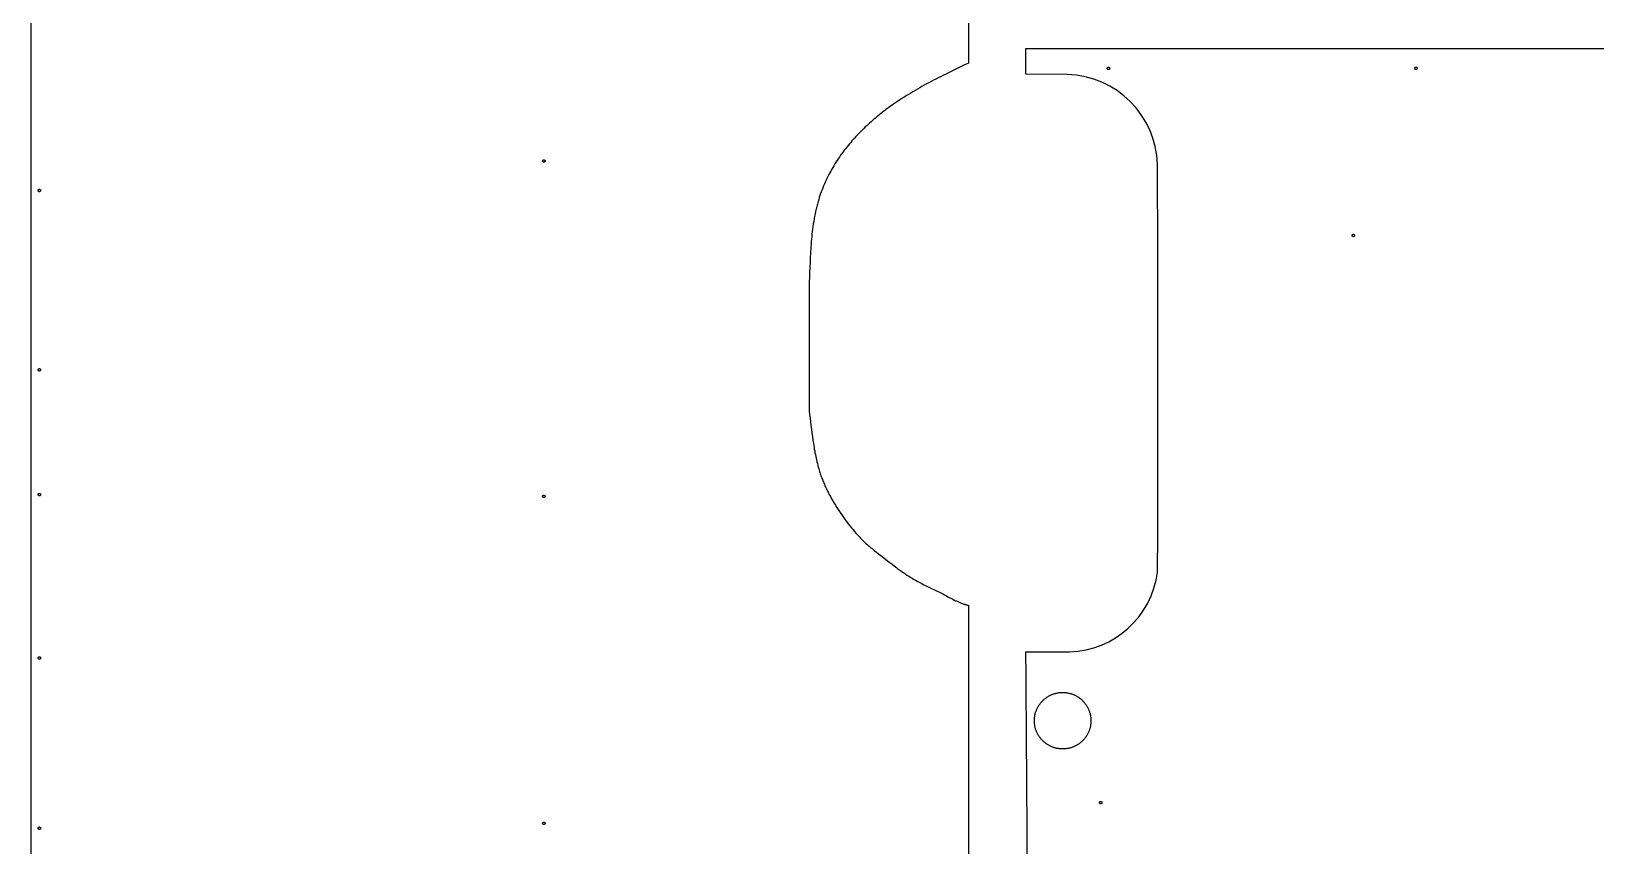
# Model space of a CAD drawing. Extents: x 139 to 9870, y -9196 to -71.
# Drawn here: x 4809 to 7355, y -5297 to -3972 of the extents above; entities that cross this region are included whole.
import ezdxf

# ---------------------------------------------------------------- set-up
doc = ezdxf.new("R2010")
doc.units = 0
doc.layers.add('Default_Layer', color=1, linetype='CONTINUOUS')

msp = doc.modelspace()

# ---------------------------------------------------------------- linework, layer by layer
at = {"layer": 'Default_Layer'}
for points in [[(4809.4, -5718.8), (4809.4, -3102.6)], [(6334, -3157.6), (6334.5, -4023.2), (6326.8, -4026.8), (6319.2, -4030.5), (6311.6, -4034.2), (6304, -4037.9), (6296.4, -4041.7), (6292.6, -4043.6), (6288.8, -4045.5), (6285, -4047.4), (6281.3, -4049.4), (6277.5, -4051.3), (6273.8, -4053.3), (6270, -4055.3), (6266.3, -4057.3), (6262.6, -4059.4), (6258.9, -4061.4), (6255.2, -4063.5), (6251.5, -4065.6), (6247.9, -4067.7), (6244.2, -4069.9), (6240.6, -4072), (6237, -4074.2), (6233.4, -4076.4), (6229.8, -4078.7), (6226.2, -4081), (6222.6, -4083.3), (6219.1, -4085.6), (6215.6, -4088), (6213, -4089.8), (6210.4, -4091.6), (6207.9, -4093.4), (6205.3, -4095.2), (6202.8, -4097.1), (6200.3, -4099), (6197.8, -4100.9), (6195.3, -4102.8), (6192.8, -4104.7), (6190.4, -4106.7), (6187.9, -4108.7), (6185.5, -4110.7), (6183.1, -4112.7), (6180.7, -4114.7), (6178.3, -4116.8), (6176, -4118.8), (6173.6, -4120.9), (6171.3, -4123.1), (6169, -4125.2), (6166.7, -4127.3), (6164.5, -4129.5), (6162.2, -4131.7), (6160, -4133.9), (6157.8, -4136.2), (6155.6, -4138.4), (6153.5, -4140.7), (6151.3, -4143), (6149.2, -4145.3), (6147.1, -4147.7), (6145, -4150), (6142.9, -4152.4), (6140.9, -4154.8), (6138.7, -4157.4), (6136.6, -4160), (6134.5, -4162.6), (6132.4, -4165.3), (6130.4, -4168), (6128.4, -4170.7), (6126.4, -4173.4), (6124.5, -4176.2), (6122.6, -4179), (6120.7, -4181.8), (6118.9, -4184.6), (6117.1, -4187.4), (6115.4, -4190.3), (6113.7, -4193.2), (6112, -4196.1), (6110.4, -4199), (6108.8, -4202), (6107.2, -4204.9), (6105.7, -4207.9), (6104.2, -4211), (6102.8, -4214), (6101.4, -4217), (6100, -4220.1), (6098.7, -4223.2), (6097.5, -4226.3), (6096.2, -4229.5), (6095, -4232.6), (6093.9, -4235.8), (6092.8, -4239), (6091.8, -4242.2), (6090.8, -4245.5), (6089.8, -4248.7), (6089.2, -4250.7), (6088.7, -4252.7), (6088.2, -4254.8), (6087.6, -4256.8), (6087.1, -4258.8), (6086.7, -4260.8), (6086.2, -4262.8), (6085.7, -4264.9), (6084.9, -4268.9), (6084.1, -4273), (6083.3, -4277), (6082.7, -4281.1), (6082, -4285.2), (6081.4, -4289.3), (6080.9, -4293.4), (6080.4, -4297.5), (6079.9, -4301.6), (6079.5, -4305.7), (6079.1, -4309.8), (6078.7, -4313.9), (6078.4, -4318), (6078.1, -4322.1), (6077.8, -4326.2), (6077.6, -4330.4), (6077.3, -4334.5), (6077.1, -4338.6), (6076.7, -4346.9), (6076.4, -4355.2), (6076, -4363.5), (6075.7, -4371.8), (6075.3, -4380.1), (6075.3, -4433.1), (6075.3, -4589.1), (6076, -4595), (6076.8, -4601), (6078.2, -4612.9), (6078.9, -4618.9), (6079.7, -4624.9), (6080.5, -4630.8), (6081.3, -4636.8), (6081.8, -4639.8), (6082.2, -4642.7), (6082.7, -4645.7), (6083.2, -4648.7), (6083.7, -4651.6), (6084.3, -4654.6), (6084.8, -4657.5), (6085.4, -4660.5), (6086, -4663.4), (6086.6, -4666.4), (6087.3, -4669.3), (6088, -4672.2), (6088.7, -4675.1), (6089.4, -4678), (6090.2, -4680.9), (6091, -4683.8), (6091.5, -4685.8), (6092.1, -4687.8), (6092.7, -4689.7), (6093.4, -4691.6), (6094, -4693.6), (6094.7, -4695.5), (6095.4, -4697.4), (6096.1, -4699.3), (6096.8, -4701.2), (6097.6, -4703.1), (6098.4, -4705), (6099.2, -4706.9), (6100, -4708.7), (6100.8, -4710.6), (6101.6, -4712.5), (6102.5, -4714.3), (6103.4, -4716.2), (6104.3, -4718), (6105.2, -4719.8), (6106.1, -4721.7), (6107, -4723.5), (6108, -4725.3), (6109, -4727.1), (6109.9, -4728.9), (6111.9, -4732.4), (6114, -4736), (6116, -4739.5), (6118.2, -4743), (6120.3, -4746.4), (6122.5, -4749.8), (6124.7, -4753.2), (6127, -4756.6), (6129.3, -4760), (6131.7, -4763.3), (6134.1, -4766.6), (6136.5, -4769.8), (6139, -4773.1), (6141.5, -4776.3), (6144.1, -4779.5), (6146.7, -4782.6), (6149.3, -4785.7), (6152, -4788.8), (6154.7, -4791.9), (6157.5, -4794.9), (6159, -4796.6), (6160.6, -4798.2), (6162.3, -4799.8), (6163.9, -4801.4), (6165.5, -4803), (6167.2, -4804.6), (6168.9, -4806.1), (6170.6, -4807.7), (6172.3, -4809.2), (6174.1, -4810.7), (6175.8, -4812.2), (6177.6, -4813.6), (6179.4, -4815.1), (6181.2, -4816.5), (6184.7, -4819.4), (6188.4, -4822.2), (6192, -4825), (6199.3, -4830.6), (6203, -4833.4), (6206.6, -4836.2), (6210.2, -4839), (6213.8, -4841.8), (6215.8, -4843.4), (6217.8, -4844.9), (6219.8, -4846.5), (6221.9, -4848), (6223.9, -4849.4), (6226, -4850.9), (6228.1, -4852.3), (6230.2, -4853.7), (6232.3, -4855.1), (6234.5, -4856.5), (6236.6, -4857.9), (6238.8, -4859.2), (6240.9, -4860.5), (6243.1, -4861.8), (6245.3, -4863.1), (6247.5, -4864.4), (6249.7, -4865.6), (6252, -4866.9), (6254.2, -4868.1), (6256.4, -4869.3), (6258.7, -4870.5), (6260.9, -4871.7), (6263.2, -4872.8), (6265.5, -4874), (6270, -4876.2), (6274.6, -4878.4), (6279.2, -4880.6), (6283.8, -4882.7), (6286.1, -4883.8), (6288.4, -4884.9), (6290.7, -4886.1), (6293, -4887.3), (6295.3, -4888.6), (6297.6, -4889.8), (6302.1, -4892.3), (6304.4, -4893.6), (6306.7, -4894.8), (6309, -4896), (6311.3, -4897.2), (6313.7, -4898.3), (6314.8, -4898.8), (6316, -4899.3), (6317.2, -4899.8), (6318.4, -4900.3), (6319.6, -4900.8), (6320.8, -4901.2), (6322.1, -4901.7), (6323.3, -4902.2), (6325.9, -4903.2), (6327.1, -4903.7), (6328.4, -4904.2), (6329.7, -4904.6), (6330.3, -4904.8), (6330.9, -4904.9), (6331.4, -4905.1), (6331.8, -4905.2), (6332.8, -4905.5), (6333.3, -4905.6), (6333.7, -4905.7), (6334.1, -4905.8), (6334.2, -4905.8), (6334.4, -4905.8), (6334.5, -4905.8), (6334.5, -5718.8)]]:
    msp.add_lwpolyline(points, dxfattribs=at)
msp.add_lwpolyline([(6427.7, -3999.7), (7574.7, -3999.7), (7572.7, -6319.9), (6591.2, -6319, 0.0015), (6427.5, -6220.8, 0.0044), (6428.1, -4981.8), (6499.2, -4981.8, 0.366), (6642.4, -4851.7, 0.0019), (6642.2, -4188.5, 0.3971), (6495.4, -4041.8), (6427.7, -4041.1), (6427.7, -3999.7)], format="xyb", close=True, dxfattribs=at)
for points in [[(6562.4, -4033.9), (6562.2, -4033.9), (6562, -4033.8), (6561.8, -4033.8), (6561.6, -4033.7), (6561.4, -4033.6), (6561.3, -4033.5), (6561.1, -4033.4), (6561, -4033.3), (6560.9, -4033.1), (6560.7, -4033), (6560.6, -4032.8), (6560.6, -4032.7), (6560.5, -4032.5), (6560.4, -4032.3), (6560.4, -4032.1), (6560.4, -4031.9), (6560.4, -4031.7), (6560.4, -4031.5), (6560.5, -4031.3), (6560.6, -4031.1), (6560.6, -4030.9), (6560.7, -4030.8), (6560.9, -4030.6), (6561, -4030.5), (6561.1, -4030.3), (6561.3, -4030.2), (6561.4, -4030.1), (6561.6, -4030), (6561.8, -4030), (6562, -4029.9), (6562.2, -4029.9), (6562.4, -4029.9), (6562.6, -4029.9), (6562.8, -4029.9), (6563, -4030), (6563.2, -4030), (6563.4, -4030.1), (6563.5, -4030.2), (6563.7, -4030.3), (6563.8, -4030.5), (6563.9, -4030.6), (6564.1, -4030.8), (6564.2, -4030.9), (6564.2, -4031.1), (6564.3, -4031.3), (6564.4, -4031.5), (6564.4, -4031.7), (6564.4, -4031.9), (6564.4, -4032.1), (6564.4, -4032.3), (6564.3, -4032.5), (6564.2, -4032.7), (6564.2, -4032.8), (6564.1, -4033), (6563.9, -4033.1), (6563.8, -4033.3), (6563.7, -4033.4), (6563.5, -4033.5), (6563.4, -4033.6), (6563.2, -4033.7), (6563, -4033.8), (6562.8, -4033.8), (6562.6, -4033.9), (6562.4, -4033.9)], [(7062.8, -4033.9), (7062.6, -4033.9), (7062.4, -4033.8), (7062.2, -4033.8), (7062, -4033.7), (7061.9, -4033.6), (7061.7, -4033.5), (7061.5, -4033.4), (7061.4, -4033.3), (7061.3, -4033.1), (7061.2, -4033), (7061.1, -4032.8), (7061, -4032.7), (7060.9, -4032.5), (7060.9, -4032.3), (7060.8, -4032.1), (7060.8, -4031.9), (7060.8, -4031.7), (7060.9, -4031.5), (7060.9, -4031.3), (7061, -4031.1), (7061.1, -4030.9), (7061.2, -4030.8), (7061.3, -4030.6), (7061.4, -4030.5), (7061.5, -4030.3), (7061.7, -4030.2), (7061.9, -4030.1), (7062, -4030), (7062.2, -4030), (7062.4, -4029.9), (7062.6, -4029.9), (7062.8, -4029.9), (7063, -4029.9), (7063.2, -4029.9), (7063.4, -4030), (7063.6, -4030), (7063.8, -4030.1), (7063.9, -4030.2), (7064.1, -4030.3), (7064.2, -4030.5), (7064.4, -4030.6), (7064.5, -4030.8), (7064.6, -4030.9), (7064.7, -4031.1), (7064.7, -4031.3), (7064.8, -4031.5), (7064.8, -4031.7), (7064.8, -4031.9), (7064.8, -4032.1), (7064.8, -4032.3), (7064.7, -4032.5), (7064.7, -4032.7), (7064.6, -4032.8), (7064.5, -4033), (7064.4, -4033.1), (7064.2, -4033.3), (7064.1, -4033.4), (7063.9, -4033.5), (7063.8, -4033.6), (7063.6, -4033.7), (7063.4, -4033.8), (7063.2, -4033.8), (7063, -4033.9), (7062.8, -4033.9)], [(5643.5, -4180.6), (5643.7, -4180.6), (5643.9, -4180.6), (5644.1, -4180.7), (5644.3, -4180.8), (5644.5, -4180.8), (5644.6, -4180.9), (5644.8, -4181.1), (5644.9, -4181.2), (5645.1, -4181.3), (5645.2, -4181.5), (5645.3, -4181.6), (5645.4, -4181.8), (5645.4, -4182), (5645.5, -4182.2), (5645.5, -4182.4), (5645.5, -4182.6), (5645.5, -4182.8), (5645.5, -4183), (5645.4, -4183.2), (5645.4, -4183.4), (5645.3, -4183.6), (5645.2, -4183.7), (5645.1, -4183.9), (5644.9, -4184), (5644.8, -4184.1), (5644.6, -4184.3), (5644.5, -4184.4), (5644.3, -4184.4), (5644.1, -4184.5), (5643.9, -4184.6), (5643.7, -4184.6), (5643.5, -4184.6), (5643.3, -4184.6), (5643.1, -4184.6), (5642.9, -4184.5), (5642.7, -4184.4), (5642.6, -4184.4), (5642.4, -4184.3), (5642.2, -4184.1), (5642.1, -4184), (5642, -4183.9), (5641.9, -4183.7), (5641.8, -4183.6), (5641.7, -4183.4), (5641.6, -4183.2), (5641.6, -4183), (5641.5, -4182.8), (5641.5, -4182.6), (5641.5, -4182.4), (5641.6, -4182.2), (5641.6, -4182), (5641.7, -4181.8), (5641.8, -4181.6), (5641.9, -4181.5), (5642, -4181.3), (5642.1, -4181.2), (5642.2, -4181.1), (5642.4, -4180.9), (5642.6, -4180.8), (5642.7, -4180.8), (5642.9, -4180.7), (5643.1, -4180.6), (5643.3, -4180.6), (5643.5, -4180.6)], [(4822.5, -4228.6), (4822.7, -4228.6), (4822.9, -4228.6), (4823.1, -4228.7), (4823.3, -4228.8), (4823.5, -4228.8), (4823.6, -4228.9), (4823.8, -4229.1), (4823.9, -4229.2), (4824.1, -4229.3), (4824.2, -4229.5), (4824.3, -4229.6), (4824.4, -4229.8), (4824.4, -4230), (4824.5, -4230.2), (4824.5, -4230.4), (4824.5, -4230.6), (4824.5, -4230.8), (4824.5, -4231), (4824.4, -4231.2), (4824.4, -4231.4), (4824.3, -4231.6), (4824.2, -4231.7), (4824.1, -4231.9), (4823.9, -4232), (4823.8, -4232.1), (4823.6, -4232.3), (4823.5, -4232.4), (4823.3, -4232.4), (4823.1, -4232.5), (4822.9, -4232.6), (4822.7, -4232.6), (4822.5, -4232.6), (4822.3, -4232.6), (4822.1, -4232.6), (4821.9, -4232.5), (4821.7, -4232.4), (4821.6, -4232.4), (4821.4, -4232.3), (4821.2, -4232.1), (4821.1, -4232), (4821, -4231.9), (4820.9, -4231.7), (4820.8, -4231.6), (4820.7, -4231.4), (4820.6, -4231.2), (4820.6, -4231), (4820.5, -4230.8), (4820.5, -4230.6), (4820.5, -4230.4), (4820.6, -4230.2), (4820.6, -4230), (4820.7, -4229.8), (4820.8, -4229.6), (4820.9, -4229.5), (4821, -4229.3), (4821.1, -4229.2), (4821.2, -4229.1), (4821.4, -4228.9), (4821.6, -4228.8), (4821.7, -4228.8), (4821.9, -4228.7), (4822.1, -4228.6), (4822.3, -4228.6), (4822.5, -4228.6)], [(6960.8, -4305.9), (6960.6, -4305.9), (6960.4, -4305.9), (6960.2, -4305.8), (6960, -4305.7), (6959.8, -4305.7), (6959.7, -4305.6), (6959.5, -4305.4), (6959.4, -4305.3), (6959.3, -4305.2), (6959.1, -4305), (6959, -4304.9), (6959, -4304.7), (6958.9, -4304.5), (6958.8, -4304.3), (6958.8, -4304.1), (6958.8, -4303.9), (6958.8, -4303.7), (6958.8, -4303.5), (6958.9, -4303.3), (6959, -4303.1), (6959, -4302.9), (6959.1, -4302.8), (6959.3, -4302.6), (6959.4, -4302.5), (6959.5, -4302.4), (6959.7, -4302.2), (6959.8, -4302.1), (6960, -4302.1), (6960.2, -4302), (6960.4, -4301.9), (6960.6, -4301.9), (6960.8, -4301.9), (6961, -4301.9), (6961.2, -4301.9), (6961.4, -4302), (6961.6, -4302.1), (6961.8, -4302.1), (6961.9, -4302.2), (6962.1, -4302.4), (6962.2, -4302.5), (6962.3, -4302.6), (6962.5, -4302.8), (6962.6, -4302.9), (6962.6, -4303.1), (6962.7, -4303.3), (6962.8, -4303.5), (6962.8, -4303.7), (6962.8, -4303.9), (6962.8, -4304.1), (6962.8, -4304.3), (6962.7, -4304.5), (6962.6, -4304.7), (6962.6, -4304.9), (6962.5, -4305), (6962.3, -4305.2), (6962.2, -4305.3), (6962.1, -4305.4), (6961.9, -4305.6), (6961.8, -4305.7), (6961.6, -4305.7), (6961.4, -4305.8), (6961.2, -4305.9), (6961, -4305.9), (6960.8, -4305.9)], [(4822.5, -4520.6), (4822.7, -4520.6), (4822.9, -4520.6), (4823.1, -4520.7), (4823.3, -4520.8), (4823.5, -4520.8), (4823.6, -4520.9), (4823.8, -4521.1), (4823.9, -4521.2), (4824.1, -4521.3), (4824.2, -4521.5), (4824.3, -4521.6), (4824.4, -4521.8), (4824.4, -4522), (4824.5, -4522.2), (4824.5, -4522.4), (4824.5, -4522.6), (4824.5, -4522.8), (4824.5, -4523), (4824.4, -4523.2), (4824.4, -4523.4), (4824.3, -4523.6), (4824.2, -4523.7), (4824.1, -4523.9), (4823.9, -4524), (4823.8, -4524.1), (4823.6, -4524.3), (4823.5, -4524.4), (4823.3, -4524.4), (4823.1, -4524.5), (4822.9, -4524.6), (4822.7, -4524.6), (4822.5, -4524.6), (4822.3, -4524.6), (4822.1, -4524.6), (4821.9, -4524.5), (4821.7, -4524.4), (4821.6, -4524.4), (4821.4, -4524.3), (4821.2, -4524.1), (4821.1, -4524), (4821, -4523.9), (4820.9, -4523.7), (4820.8, -4523.6), (4820.7, -4523.4), (4820.6, -4523.2), (4820.6, -4523), (4820.5, -4522.8), (4820.5, -4522.6), (4820.5, -4522.4), (4820.6, -4522.2), (4820.6, -4522), (4820.7, -4521.8), (4820.8, -4521.6), (4820.9, -4521.5), (4821, -4521.3), (4821.1, -4521.2), (4821.2, -4521.1), (4821.4, -4520.9), (4821.6, -4520.8), (4821.7, -4520.8), (4821.9, -4520.7), (4822.1, -4520.6), (4822.3, -4520.6), (4822.5, -4520.6)], [(4822.5, -4723.6), (4822.7, -4723.6), (4822.9, -4723.6), (4823.1, -4723.7), (4823.3, -4723.8), (4823.5, -4723.8), (4823.6, -4723.9), (4823.8, -4724.1), (4823.9, -4724.2), (4824.1, -4724.3), (4824.2, -4724.5), (4824.3, -4724.6), (4824.4, -4724.8), (4824.4, -4725), (4824.5, -4725.2), (4824.5, -4725.4), (4824.5, -4725.6), (4824.5, -4725.8), (4824.5, -4726), (4824.4, -4726.2), (4824.4, -4726.4), (4824.3, -4726.6), (4824.2, -4726.7), (4824.1, -4726.9), (4823.9, -4727), (4823.8, -4727.1), (4823.6, -4727.3), (4823.5, -4727.4), (4823.3, -4727.4), (4823.1, -4727.5), (4822.9, -4727.6), (4822.7, -4727.6), (4822.5, -4727.6), (4822.3, -4727.6), (4822.1, -4727.6), (4821.9, -4727.5), (4821.7, -4727.4), (4821.6, -4727.4), (4821.4, -4727.3), (4821.2, -4727.1), (4821.1, -4727), (4821, -4726.9), (4820.9, -4726.7), (4820.8, -4726.6), (4820.7, -4726.4), (4820.6, -4726.2), (4820.6, -4726), (4820.5, -4725.8), (4820.5, -4725.6), (4820.5, -4725.4), (4820.6, -4725.2), (4820.6, -4725), (4820.7, -4724.8), (4820.8, -4724.6), (4820.9, -4724.5), (4821, -4724.3), (4821.1, -4724.2), (4821.2, -4724.1), (4821.4, -4723.9), (4821.6, -4723.8), (4821.7, -4723.8), (4821.9, -4723.7), (4822.1, -4723.6), (4822.3, -4723.6), (4822.5, -4723.6)], [(5643.5, -4726.6), (5643.7, -4726.6), (5643.9, -4726.6), (5644.1, -4726.7), (5644.3, -4726.8), (5644.5, -4726.8), (5644.6, -4726.9), (5644.8, -4727.1), (5644.9, -4727.2), (5645.1, -4727.3), (5645.2, -4727.5), (5645.3, -4727.6), (5645.4, -4727.8), (5645.4, -4728), (5645.5, -4728.2), (5645.5, -4728.4), (5645.5, -4728.6), (5645.5, -4728.8), (5645.5, -4729), (5645.4, -4729.2), (5645.4, -4729.4), (5645.3, -4729.6), (5645.2, -4729.7), (5645.1, -4729.9), (5644.9, -4730), (5644.8, -4730.1), (5644.6, -4730.3), (5644.5, -4730.4), (5644.3, -4730.4), (5644.1, -4730.5), (5643.9, -4730.6), (5643.7, -4730.6), (5643.5, -4730.6), (5643.3, -4730.6), (5643.1, -4730.6), (5642.9, -4730.5), (5642.7, -4730.4), (5642.6, -4730.4), (5642.4, -4730.3), (5642.2, -4730.1), (5642.1, -4730), (5642, -4729.9), (5641.9, -4729.7), (5641.8, -4729.6), (5641.7, -4729.4), (5641.6, -4729.2), (5641.6, -4729), (5641.5, -4728.8), (5641.5, -4728.6), (5641.5, -4728.4), (5641.6, -4728.2), (5641.6, -4728), (5641.7, -4727.8), (5641.8, -4727.6), (5641.9, -4727.5), (5642, -4727.3), (5642.1, -4727.2), (5642.2, -4727.1), (5642.4, -4726.9), (5642.6, -4726.8), (5642.7, -4726.8), (5642.9, -4726.7), (5643.1, -4726.6), (5643.3, -4726.6), (5643.5, -4726.6)], [(4822.5, -4989.6), (4822.7, -4989.6), (4822.9, -4989.6), (4823.1, -4989.7), (4823.3, -4989.8), (4823.5, -4989.8), (4823.6, -4989.9), (4823.8, -4990.1), (4823.9, -4990.2), (4824.1, -4990.3), (4824.2, -4990.5), (4824.3, -4990.6), (4824.4, -4990.8), (4824.4, -4991), (4824.5, -4991.2), (4824.5, -4991.4), (4824.5, -4991.6), (4824.5, -4991.8), (4824.5, -4992), (4824.4, -4992.2), (4824.4, -4992.4), (4824.3, -4992.6), (4824.2, -4992.7), (4824.1, -4992.9), (4823.9, -4993), (4823.8, -4993.1), (4823.6, -4993.3), (4823.5, -4993.4), (4823.3, -4993.4), (4823.1, -4993.5), (4822.9, -4993.6), (4822.7, -4993.6), (4822.5, -4993.6), (4822.3, -4993.6), (4822.1, -4993.6), (4821.9, -4993.5), (4821.7, -4993.4), (4821.6, -4993.4), (4821.4, -4993.3), (4821.2, -4993.1), (4821.1, -4993), (4821, -4992.9), (4820.9, -4992.7), (4820.8, -4992.6), (4820.7, -4992.4), (4820.6, -4992.2), (4820.6, -4992), (4820.5, -4991.8), (4820.5, -4991.6), (4820.5, -4991.4), (4820.6, -4991.2), (4820.6, -4991), (4820.7, -4990.8), (4820.8, -4990.6), (4820.9, -4990.5), (4821, -4990.3), (4821.1, -4990.2), (4821.2, -4990.1), (4821.4, -4989.9), (4821.6, -4989.8), (4821.7, -4989.8), (4821.9, -4989.7), (4822.1, -4989.6), (4822.3, -4989.6), (4822.5, -4989.6)], [(6487.9, -5139.6), (6486.7, -5139.6), (6485.5, -5139.6), (6484.3, -5139.5), (6483.2, -5139.4), (6482, -5139.3), (6480.9, -5139.1), (6479.7, -5138.9), (6478.6, -5138.7), (6477.5, -5138.4), (6476.4, -5138.2), (6475.3, -5137.9), (6474.2, -5137.6), (6473.1, -5137.2), (6472.1, -5136.8), (6471, -5136.4), (6470, -5136), (6468.9, -5135.6), (6467.9, -5135.1), (6466.9, -5134.6), (6466, -5134.1), (6465, -5133.5), (6464, -5133), (6463.1, -5132.4), (6462.2, -5131.8), (6461.3, -5131.1), (6460.4, -5130.5), (6459.5, -5129.8), (6458.6, -5129.1), (6457.8, -5128.4), (6457, -5127.7), (6456.1, -5126.9), (6455.4, -5126.2), (6454.6, -5125.4), (6453.8, -5124.6), (6453.1, -5123.7), (6452.4, -5122.9), (6451.7, -5122), (6451, -5121.1), (6450.4, -5120.3), (6449.7, -5119.3), (6449.1, -5118.4), (6448.5, -5117.5), (6448, -5116.5), (6447.4, -5115.6), (6446.9, -5114.6), (6446.4, -5113.6), (6445.9, -5112.6), (6445.5, -5111.5), (6445.1, -5110.5), (6444.7, -5109.4), (6444.3, -5108.4), (6443.9, -5107.3), (6443.6, -5106.2), (6443.3, -5105.1), (6443.1, -5104), (6442.8, -5102.9), (6442.6, -5101.8), (6442.4, -5100.6), (6442.2, -5099.5), (6442.1, -5098.3), (6442, -5097.2), (6441.9, -5096), (6441.9, -5094.8), (6441.9, -5093.6), (6441.9, -5092.4), (6441.9, -5091.3), (6442, -5090.1), (6442.1, -5088.9), (6442.2, -5087.8), (6442.4, -5086.6), (6442.6, -5085.5), (6442.8, -5084.4), (6443.1, -5083.2), (6443.3, -5082.1), (6443.6, -5081), (6443.9, -5079.9), (6444.3, -5078.9), (6444.7, -5077.8), (6445.1, -5076.8), (6445.5, -5075.7), (6445.9, -5074.7), (6446.4, -5073.7), (6446.9, -5072.7), (6447.4, -5071.7), (6448, -5070.7), (6448.5, -5069.8), (6449.1, -5068.8), (6449.7, -5067.9), (6450.4, -5067), (6451, -5066.1), (6451.7, -5065.2), (6452.4, -5064.4), (6453.1, -5063.5), (6453.8, -5062.7), (6454.6, -5061.9), (6455.4, -5061.1), (6456.1, -5060.3), (6457, -5059.6), (6457.8, -5058.8), (6458.6, -5058.1), (6459.5, -5057.4), (6460.4, -5056.8), (6461.3, -5056.1), (6462.2, -5055.5), (6463.1, -5054.9), (6464, -5054.3), (6465, -5053.7), (6466, -5053.2), (6466.9, -5052.7), (6467.9, -5052.2), (6468.9, -5051.7), (6470, -5051.2), (6471, -5050.8), (6472.1, -5050.4), (6473.1, -5050), (6474.2, -5049.7), (6475.3, -5049.4), (6476.4, -5049.1), (6477.5, -5048.8), (6478.6, -5048.6), (6479.7, -5048.3), (6480.9, -5048.2), (6482, -5048), (6483.2, -5047.9), (6484.3, -5047.8), (6485.5, -5047.7), (6486.7, -5047.6), (6487.9, -5047.6), (6489.1, -5047.6), (6490.2, -5047.7), (6491.4, -5047.8), (6492.6, -5047.9), (6493.7, -5048), (6494.9, -5048.2), (6496, -5048.3), (6497.2, -5048.6), (6498.3, -5048.8), (6499.4, -5049.1), (6500.5, -5049.4), (6501.6, -5049.7), (6502.6, -5050), (6503.7, -5050.4), (6504.7, -5050.8), (6505.8, -5051.2), (6506.8, -5051.7), (6507.8, -5052.2), (6508.8, -5052.7), (6509.8, -5053.2), (6510.8, -5053.7), (6511.7, -5054.3), (6512.7, -5054.9), (6513.6, -5055.5), (6514.5, -5056.1), (6515.4, -5056.8), (6516.3, -5057.4), (6517.1, -5058.1), (6518, -5058.8), (6518.8, -5059.6), (6519.6, -5060.3), (6520.4, -5061.1), (6521.2, -5061.9), (6521.9, -5062.7), (6522.7, -5063.5), (6523.4, -5064.4), (6524.1, -5065.2), (6524.7, -5066.1), (6525.4, -5067), (6526, -5067.9), (6526.6, -5068.8), (6527.2, -5069.8), (6527.8, -5070.7), (6528.3, -5071.7), (6528.8, -5072.7), (6529.3, -5073.7), (6529.8, -5074.7), (6530.3, -5075.7), (6530.7, -5076.8), (6531.1, -5077.8), (6531.5, -5078.9), (6531.8, -5079.9), (6532.1, -5081), (6532.4, -5082.1), (6532.7, -5083.2), (6532.9, -5084.4), (6533.2, -5085.5), (6533.3, -5086.6), (6533.5, -5087.8), (6533.6, -5088.9), (6533.7, -5090.1), (6533.8, -5091.3), (6533.9, -5092.4), (6533.9, -5093.6), (6533.9, -5094.8), (6533.8, -5096), (6533.7, -5097.2), (6533.6, -5098.3), (6533.5, -5099.5), (6533.3, -5100.6), (6533.2, -5101.8), (6532.9, -5102.9), (6532.7, -5104), (6532.4, -5105.1), (6532.1, -5106.2), (6531.8, -5107.3), (6531.5, -5108.4), (6531.1, -5109.4), (6530.7, -5110.5), (6530.3, -5111.5), (6529.8, -5112.6), (6529.3, -5113.6), (6528.8, -5114.6), (6528.3, -5115.6), (6527.8, -5116.5), (6527.2, -5117.5), (6526.6, -5118.4), (6526, -5119.3), (6525.4, -5120.3), (6524.7, -5121.1), (6524.1, -5122), (6523.4, -5122.9), (6522.7, -5123.7), (6521.9, -5124.6), (6521.2, -5125.4), (6520.4, -5126.2), (6519.6, -5126.9), (6518.8, -5127.7), (6518, -5128.4), (6517.1, -5129.1), (6516.3, -5129.8), (6515.4, -5130.5), (6514.5, -5131.1), (6513.6, -5131.8), (6512.7, -5132.4), (6511.7, -5133), (6510.8, -5133.5), (6509.8, -5134.1), (6508.8, -5134.6), (6507.8, -5135.1), (6506.8, -5135.6), (6505.8, -5136), (6504.7, -5136.4), (6503.7, -5136.8), (6502.6, -5137.2), (6501.6, -5137.6), (6500.5, -5137.9), (6499.4, -5138.2), (6498.3, -5138.4), (6497.2, -5138.7), (6496, -5138.9), (6494.9, -5139.1), (6493.7, -5139.3), (6492.6, -5139.4), (6491.4, -5139.5), (6490.2, -5139.6), (6489.1, -5139.6), (6487.9, -5139.6)], [(6549.8, -5228.9), (6549.6, -5228.9), (6549.4, -5228.9), (6549.2, -5228.8), (6549, -5228.7), (6548.8, -5228.7), (6548.7, -5228.6), (6548.5, -5228.4), (6548.4, -5228.3), (6548.3, -5228.2), (6548.1, -5228), (6548, -5227.9), (6548, -5227.7), (6547.9, -5227.5), (6547.8, -5227.3), (6547.8, -5227.1), (6547.8, -5226.9), (6547.8, -5226.7), (6547.8, -5226.5), (6547.9, -5226.3), (6548, -5226.1), (6548, -5225.9), (6548.1, -5225.8), (6548.3, -5225.6), (6548.4, -5225.5), (6548.5, -5225.4), (6548.7, -5225.2), (6548.8, -5225.1), (6549, -5225.1), (6549.2, -5225), (6549.4, -5224.9), (6549.6, -5224.9), (6549.8, -5224.9), (6550, -5224.9), (6550.2, -5224.9), (6550.4, -5225), (6550.6, -5225.1), (6550.8, -5225.1), (6550.9, -5225.2), (6551.1, -5225.4), (6551.2, -5225.5), (6551.3, -5225.6), (6551.5, -5225.8), (6551.6, -5225.9), (6551.6, -5226.1), (6551.7, -5226.3), (6551.8, -5226.5), (6551.8, -5226.7), (6551.8, -5226.9), (6551.8, -5227.1), (6551.8, -5227.3), (6551.7, -5227.5), (6551.6, -5227.7), (6551.6, -5227.9), (6551.5, -5228), (6551.3, -5228.2), (6551.2, -5228.3), (6551.1, -5228.4), (6550.9, -5228.6), (6550.8, -5228.7), (6550.6, -5228.7), (6550.4, -5228.8), (6550.2, -5228.9), (6550, -5228.9), (6549.8, -5228.9)], [(4822.5, -5266.6), (4822.7, -5266.6), (4822.9, -5266.6), (4823.1, -5266.7), (4823.3, -5266.8), (4823.5, -5266.8), (4823.6, -5266.9), (4823.8, -5267.1), (4823.9, -5267.2), (4824.1, -5267.3), (4824.2, -5267.5), (4824.3, -5267.6), (4824.4, -5267.8), (4824.4, -5268), (4824.5, -5268.2), (4824.5, -5268.4), (4824.5, -5268.6), (4824.5, -5268.8), (4824.5, -5269), (4824.4, -5269.2), (4824.4, -5269.4), (4824.3, -5269.6), (4824.2, -5269.7), (4824.1, -5269.9), (4823.9, -5270), (4823.8, -5270.1), (4823.6, -5270.3), (4823.5, -5270.4), (4823.3, -5270.4), (4823.1, -5270.5), (4822.9, -5270.6), (4822.7, -5270.6), (4822.5, -5270.6), (4822.3, -5270.6), (4822.1, -5270.6), (4821.9, -5270.5), (4821.7, -5270.4), (4821.6, -5270.4), (4821.4, -5270.3), (4821.2, -5270.1), (4821.1, -5270), (4821, -5269.9), (4820.9, -5269.7), (4820.8, -5269.6), (4820.7, -5269.4), (4820.6, -5269.2), (4820.6, -5269), (4820.5, -5268.8), (4820.5, -5268.6), (4820.5, -5268.4), (4820.6, -5268.2), (4820.6, -5268), (4820.7, -5267.8), (4820.8, -5267.6), (4820.9, -5267.5), (4821, -5267.3), (4821.1, -5267.2), (4821.2, -5267.1), (4821.4, -5266.9), (4821.6, -5266.8), (4821.7, -5266.8), (4821.9, -5266.7), (4822.1, -5266.6), (4822.3, -5266.6), (4822.5, -5266.6)], [(5643.5, -5258.6), (5643.7, -5258.6), (5643.9, -5258.6), (5644.1, -5258.7), (5644.3, -5258.8), (5644.5, -5258.8), (5644.6, -5258.9), (5644.8, -5259.1), (5644.9, -5259.2), (5645.1, -5259.3), (5645.2, -5259.5), (5645.3, -5259.6), (5645.4, -5259.8), (5645.4, -5260), (5645.5, -5260.2), (5645.5, -5260.4), (5645.5, -5260.6), (5645.5, -5260.8), (5645.5, -5261), (5645.4, -5261.2), (5645.4, -5261.4), (5645.3, -5261.6), (5645.2, -5261.7), (5645.1, -5261.9), (5644.9, -5262), (5644.8, -5262.1), (5644.6, -5262.3), (5644.5, -5262.4), (5644.3, -5262.4), (5644.1, -5262.5), (5643.9, -5262.6), (5643.7, -5262.6), (5643.5, -5262.6), (5643.3, -5262.6), (5643.1, -5262.6), (5642.9, -5262.5), (5642.7, -5262.4), (5642.6, -5262.4), (5642.4, -5262.3), (5642.2, -5262.1), (5642.1, -5262), (5642, -5261.9), (5641.9, -5261.7), (5641.8, -5261.6), (5641.7, -5261.4), (5641.6, -5261.2), (5641.6, -5261), (5641.5, -5260.8), (5641.5, -5260.6), (5641.5, -5260.4), (5641.6, -5260.2), (5641.6, -5260), (5641.7, -5259.8), (5641.8, -5259.6), (5641.9, -5259.5), (5642, -5259.3), (5642.1, -5259.2), (5642.2, -5259.1), (5642.4, -5258.9), (5642.6, -5258.8), (5642.7, -5258.8), (5642.9, -5258.7), (5643.1, -5258.6), (5643.3, -5258.6), (5643.5, -5258.6)]]:
    msp.add_lwpolyline(points, close=True, dxfattribs=at)

doc.saveas('drawing.dxf')
